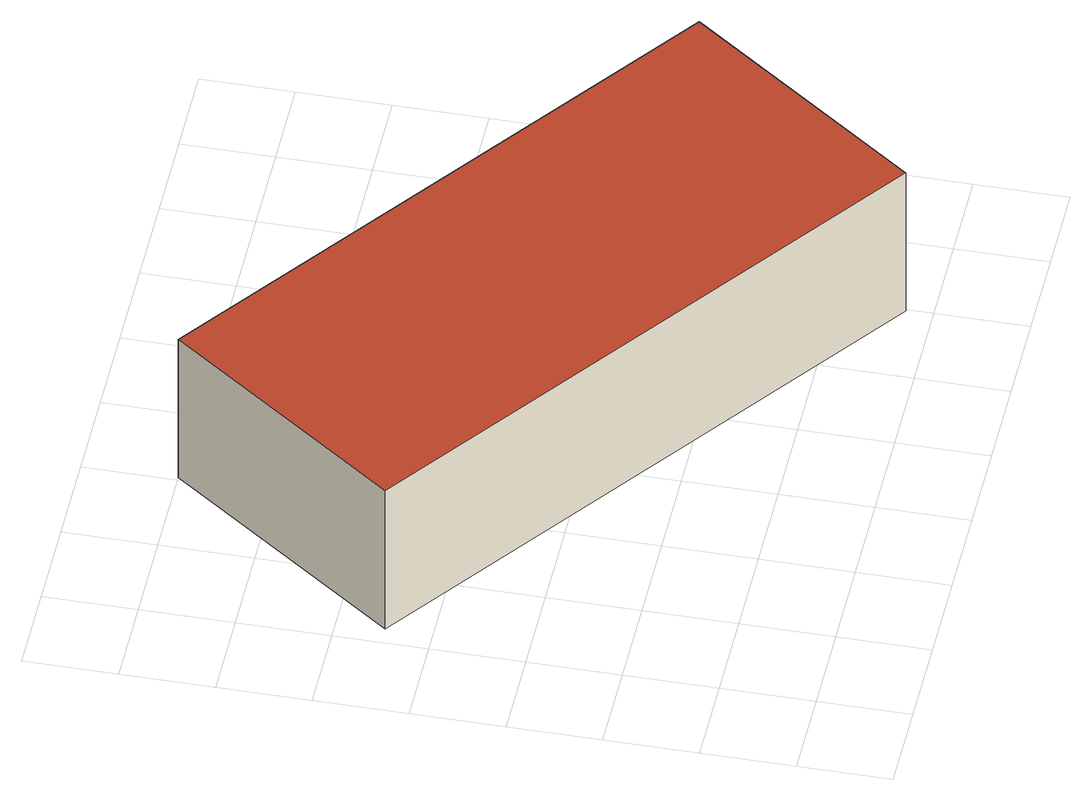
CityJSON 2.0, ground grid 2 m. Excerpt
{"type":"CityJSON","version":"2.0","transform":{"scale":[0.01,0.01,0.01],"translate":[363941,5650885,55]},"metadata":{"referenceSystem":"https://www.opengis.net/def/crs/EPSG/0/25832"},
"CityObjects":{
"building1":{"type":"Building","attributes":{"Geometrietyp2DReferenz":"3000","Gemeindeschluessel":"05315000","function":"31001_3222","roofType":"1000","measuredHeight":3.75,"storeysAboveGround":1},"address":[{"country":"Germany","locality":"Köln","thoroughfareNumber":"24","thoroughfareName":"Peter-Baum-Weg"}],"geometry":[{"type":"Solid","lod":"2","boundaries":[[[[0,1,2,3]],[[4,5,1,0]],[[6,7,5,4]],[[3,2,7,6]],[[4,0,3,6]],[[1,5,7,2]]]],"semantics":{"surfaces":[{"type":"WallSurface"},{"type":"RoofSurface"},{"type":"GroundSurface"}],"values":[[0,0,0,0,1,2]]}}]}
},
"vertices":[
[1564,559,422],[1564,559,47],[410,1401,47],[410,1401,422],[1198,58,422],[1198,58,47],[44,899,422],[44,899,47]
]}
